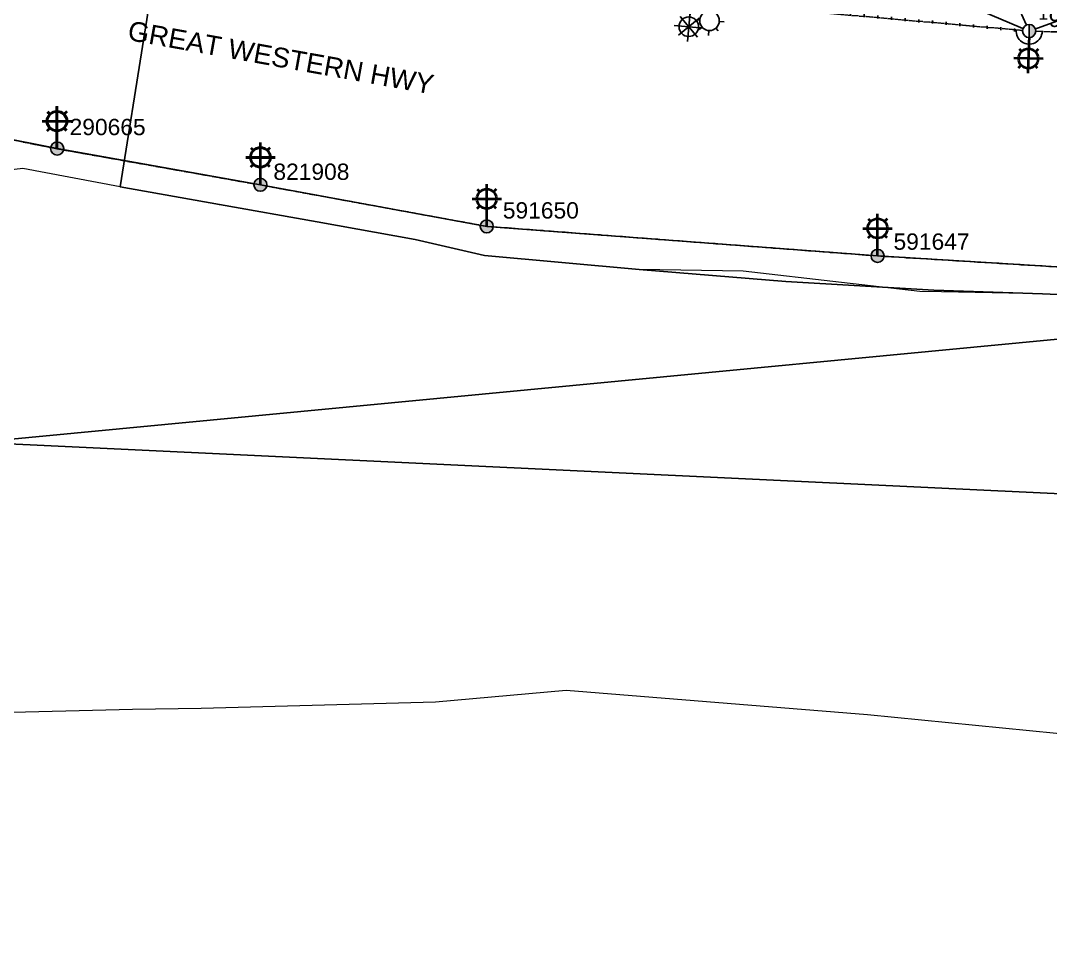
# Model space of a CAD drawing. Header units: metres. Extents: x 311639 to 313197, y 6256063 to 6257195.
# Drawn here: x 312430.4 to 312588.2, y 6256208.2 to 6256351.6 of the extents above; entities that cross this region are included whole.
import ezdxf
from ezdxf.enums import TextEntityAlignment as Align

# ---------------------------------------------------------------- set-up
doc = ezdxf.new("R2010")
doc.units = ezdxf.units.M
for name, pattern in [('Cable Exist OH', [1, 1, 0]), ('Cable Remove', [2, 0, -2]), ('Dash', [5, 3, -2])]:
    doc.linetypes.add(name, pattern=pattern)
doc.layers.get('0').update_dxf_attribs({"color": 6})
doc.layers.add('Cadastre Land Parcels_SP_EXT', color=9, linetype='Continuous', lineweight=5)
doc.layers.add('Cadastre Roads_SP_EXT', color=9, linetype='Continuous', lineweight=5)
for name, color, linetype in [('Equip_SP_SL_EXT', 7, 'Continuous'), ('Equip_SP_SL_MOD', 3, 'Continuous'), ('Equip_SP_SL_NEW', 2, 'Continuous'), ('Mains_LV_EXT', 7, 'Continuous'), ('Mains_SL_EXT', 7, 'Continuous'), ('OH_Details_SP_MISC', 7, 'Continuous'), ('Services_SP_EXT', 7, 'Continuous'), ('SupportsOH_SP_TR_HV_LV_SL_EXT', 7, 'Continuous'), ('SupportsOH_SP_TR_HV_LV_SL_NEW', 2, 'Continuous')]:
    doc.layers.add(name, color=color, linetype=linetype)
doc.layers.add('Features_HIDE', color=1, linetype='Continuous', plot=False)
doc.styles.add('iecARIAL', font='arial.ttf', dxfattribs={"height": 2})
doc.styles.add('POLE_LABEL', font='arial.ttf')
doc.styles.add('SL_LABEL', font='arial.ttf')
doc.styles.get("Standard").update_dxf_attribs({"font": 'arial.ttf'})

# ---------------------------------------------------------------- blocks, each defined once
blk = doc.blocks.new('SL_LANTERN_EXT')
at = {"lineweight": 40}
for p, q in [((0, 1.97), (0, 6.47)), ((-1.46, 5.68), (-1.06, 5.28)), ((1.46, 5.68), (1.06, 5.28)), ((-2.25, 4.22), (2.25, 4.22)), ((-1.46, 2.76), (-1.06, 3.16)), ((1.46, 2.76), (1.06, 3.16)), ((0, 0), (0, 2.72))]:
    blk.add_line(p, q, dxfattribs=at)
blk.add_circle((0, 4.22), 1.5, dxfattribs=at)
at = {"style": 'iecARIAL', "flags": 9}
blk.add_attdef('ASSET_NUM', (1.5, 1.5), '', height=2.5, dxfattribs=at)
for tag, p, height, flags in [('OPERATING_VOLTAGE', (0.98, -1.65), 0.2, 9), ('CONSTRUCTED_VOLTAGE', (0.98, -0.65), 0.2, 9), ('CONTROL_TYPE', (0.98, -0.85), 0.2, 9), ('LANTERN_PURPOSE', (0.98, -1.05), 0.2, 9), ('LANTERN_TYPE', (0.98, -1.25), 0.2, 9), ('NO_PHASES', (0.98, -1.45), 0.2, 9), ('LNUMBER', (2.18, -3.25), 2.5, 8), ('ORIENTATION', (0.98, -1.85), 0.2, 9), ('OWNED_BY', (0.98, -2.05), 0.2, 9), ('STATE', (0.98, -2.25), 0.2, 9), ('USAGE', (0.98, -2.45), 0.2, 9), ('CEXIST', (0.98, -2.65), 0.2, 9), ('CNEW', (0.98, -2.85), 0.2, 9), ('CNUMBER', (0.98, -3.05), 0.2, 9), ('CREMOVE', (0.98, -3.25), 0.2, 9), ('CREPLACE', (0.98, -3.45), 0.2, 9), ('LKINGHEIGHT', (0.98, -3.65), 0.2, 9), ('LBRACKET', (0.98, -3.85), 0.2, 9), ('LBRACKETVOCAB', (0.98, -4.05), 0.2, 9), ('LCATEGORY', (0.98, -4.25), 0.2, 9), ('LCHARGE1', (0.98, -4.45), 0.2, 9), ('LCHARGE1PERCENT', (0.98, -4.65), 0.2, 9), ('LCHARGE2', (0.98, -4.85), 0.2, 9), ('LCHARGE2PERCENT', (0.98, -5.05), 0.2, 9), ('LCHARGE3', (0.98, -5.25), 0.2, 9), ('LCHARGE3PERCENT', (0.98, -5.45), 0.2, 9), ('LEXIST', (0.98, -5.65), 0.2, 9), ('LLAMP', (0.98, -5.85), 0.2, 9), ('LLAMPVOCAB', (0.98, -6.05), 0.2, 9), ('LMAST', (0.98, -6.25), 0.2, 9), ('LMASTVOCAB', (0.98, -6.45), 0.2, 9), ('LNEW', (0.98, -6.65), 0.2, 9), ('LANTNUMBER', (0.98, -6.85), 0.2, 9), ('LOUTREACH', (0.98, -7.25), 0.2, 9), ('LOUTREACHVOCAB', (0.98, -7.45), 0.2, 9), ('LRATECODE', (0.98, -7.65), 0.2, 9), ('LREMOVE', (0.98, -7.85), 0.2, 9), ('LREPLACE', (0.98, -8.05), 0.2, 9), ('STREETNAME', (0.98, -9.25), 0.2, 9), ('SUBURB', (0.98, -9.45), 0.2, 1), ('LTYPE', (0.98, -8.25), 0.2, 9), ('LTYPEVOCAB', (0.98, -8.45), 0.2, 9), ('LEGEND', (0.98, -8.65), 0.2, 9), ('LOCATION', (0.98, -8.85), 0.2, 9), ('NOTES', (0.98, -9.05), 0.2, 9)]:
    blk.add_attdef(tag, p, '', height=height, dxfattribs=dict(flags=flags))
blk = doc.blocks.new('POLE_EXT')
blk.add_hatch(color=256).paths.add_polyline_path([(-1, 0, 1), (1, 0, 1)])
blk.add_lwpolyline([(-1, 0, 1), (1, 0, 1)], format="xyb", close=True)
for tag, height, flags, p in [('pNumber', 2.5, 8, (-17.84, 2.07)), ('OWNED_BY', 0.2, 9, (1.35, -0.4)), ('SPECIAL_USE', 0.2, 9, (1.35, -0.8)), ('STATE', 0.2, 9, (1.35, -1)), ('cLV', 0.2, 9, (1.35, -1.4)), ('hDepth', 0.2, 9, (1.35, -1.6)), ('PARENT', 0.2, 9, (1.35, -0.6)), ('USAGE', 0.2, 9, (1.35, -1.2)), ('hDia', 0.2, 9, (1.35, -1.8)), ('cHV', 0.2, 9, (1.35, -2)), ('LBRACKET', 0.2, 9, (1.35, -2.2)), ('LExisting', 0.2, 9, (1.35, -2.4)), ('LANTNUMBER', 0.2, 9, (1.35, -2.6)), ('LOther', 0.2, 9, (1.35, -2.8)), ('LRemove', 0.2, 9, (1.35, -3)), ('LEGEND', 0.2, 9, (1.35, -3.2)), ('cLinedev', 0.2, 9, (1.35, -3.4)), ('pExisting', 0.2, 9, (1.35, -3.8)), ('pFooting', 0.2, 9, (1.35, -4.4)), ('pNew', 0.2, 9, (1.35, -4.6)), ('LOCATION', 0.2, 9, (1.35, -3.6)), ('PFNUMBER', 0.2, 9, (1.35, -4)), ('NEWPFNUMBER', 0.2, 9, (1.35, -4.2)), ('pRelocate', 0.2, 9, (1.35, -5)), ('pRemove', 0.2, 9, (1.35, -5.2)), ('pReplace', 0.2, 9, (1.35, -5.4)), ('pStay', 0.2, 9, (1.35, -5.6)), ('pType', 0.2, 9, (1.35, -5.8)), ('cspan', 0.2, 9, (1.35, -6)), ('STREETNAME', 0.2, 9, (1.35, -6.2)), ('SUBURB', 0.2, 9, (1.35, -6.4)), ('OPERATED_BY', 0.2, 9, (1.36, -7.01)), ('NOTES', 0.2, 9, (1.35, -6.6)), ('MAINTAINED_BY', 0.2, 9, (1.36, -6.81))]:
    blk.add_attdef(tag, text='', height=height, dxfattribs=dict(flags=flags)).set_placement(p, align=Align.MIDDLE_LEFT)
at = {"style": 'POLE_LABEL'}
for tag, height, flags, p in [('ASSET_NUM', 2.5, 8, (2, 2)), ('STRUCTURE_PLANT_NUMBER', 0.2, 9, (1.35, 0.03)), ('STREET_CODE', 0.2, 9, (1.35, -0.2))]:
    blk.add_attdef(tag, text='', height=height, dxfattribs=dict(at, flags=flags)).set_placement(p, align=Align.MIDDLE_LEFT)
at = {"flags": 1}
blk.add_attdef('Z', (1.35, -7.33), '', height=0.2, dxfattribs=at)
blk = doc.blocks.new('SL_LANTERN_DEL')
for p, q in [((0, 1.97), (0, 6.47)), ((1.46, 2.76), (-1.46, 5.68)), ((-1.46, 2.76), (1.46, 5.68)), ((-2.25, 4.22), (2.25, 4.22)), ((0, 0), (0, 2.72)), ((0, 0), (0, 0))]:
    blk.add_line(p, q)
blk.add_circle((0, 4.22), 1.5)
at = {"style": 'iecARIAL', "flags": 9}
blk.add_attdef('ASSET_NUM', (1.5, 1.5), '', height=2.5, dxfattribs=at)
for tag, p, height, flags in [('CONSTRUCTED_VOLTAGE', (0, -0.2), 0.2, 9), ('CONTROL_TYPE', (0, -0.4), 0.2, 9), ('OPERATING_VOLTAGE', (0, -1.2), 0.2, 9), ('ORIENTATION', (0, -1.4), 0.2, 9), ('OWNED_BY', (0, -1.6), 0.2, 9), ('LANTERN_PURPOSE', (0, -0.6), 0.2, 9), ('LANTERN_TYPE', (0, -0.8), 0.2, 9), ('NO_PHASES', (0, -1), 0.2, 9), ('LNUMBER', (1.2, -2.8), 2.5, 8), ('STATE', (0, -1.8), 0.2, 9), ('CEXIST', (0, -2.2), 0.2, 9), ('CNEW', (0, -2.4), 0.2, 9), ('CNUMBER', (0, -2.6), 0.2, 9), ('CREMOVE', (0, -2.8), 0.2, 9), ('CREPLACE', (0, -3), 0.2, 9), ('USAGE', (0, -2), 0.2, 9), ('LKINGHEIGHT', (0, -3.2), 0.2, 9), ('LBRACKET', (0, -3.4), 0.2, 9), ('LBRACKETVOCAB', (0, -3.6), 0.2, 9), ('LCATEGORY', (0, -3.8), 0.2, 9), ('LCHARGE1', (0, -4), 0.2, 9), ('LCHARGE1PERCENT', (0, -4.2), 0.2, 9), ('LCHARGE2', (0, -4.4), 0.2, 9), ('LCHARGE2PERCENT', (0, -4.6), 0.2, 9), ('LCHARGE3', (0, -4.8), 0.2, 9), ('LCHARGE3PERCENT', (0, -5), 0.2, 9), ('LEXIST', (0, -5.2), 0.2, 9), ('LLAMP', (0, -5.4), 0.2, 9), ('LLAMPVOCAB', (0, -5.6), 0.2, 9), ('LMAST', (0, -5.8), 0.2, 9), ('LMASTVOCAB', (0, -6), 0.2, 9), ('LNEW', (0, -6.2), 0.2, 9), ('LANTNUMBER', (0, -6.4), 0.2, 9), ('LOUTREACH', (0, -6.8), 0.2, 9), ('LOUTREACHVOCAB', (0, -7), 0.2, 9), ('LRATECODE', (0, -7.2), 0.2, 9), ('LREMOVE', (0, -7.4), 0.2, 9), ('LREPLACE', (0, -7.6), 0.2, 9), ('LTYPE', (0, -7.8), 0.2, 9), ('LTYPEVOCAB', (0, -8), 0.2, 9), ('STREETNAME', (0, -8.8), 0.2, 9), ('SUBURB', (0, -9), 0.2, 1), ('LEGEND', (0, -8.2), 0.2, 9), ('LOCATION', (0, -8.4), 0.2, 9), ('NOTES', (0, -8.6), 0.2, 9)]:
    blk.add_attdef(tag, p, '', height=height, dxfattribs=dict(flags=flags))
blk = doc.blocks.new('SL_LANTERN_NEW')
blk.add_line((0, 0), (0, 0))
for tag, p, flags in [('Z', (0, 0), 1), ('OPERATED_BY', (0, -9.61), 9)]:
    blk.add_attdef(tag, p, '', height=0.2, dxfattribs=dict(flags=flags))
at = {"style": 'SL_LABEL', "flags": 9}
blk.add_attdef('STREET_CODE', text='', height=0.2, dxfattribs=at).set_placement((0, -0.2), align=Align.MIDDLE_LEFT)
for tag, height, flags, p in [('CONSTRUCTED_VOLTAGE', 0.2, 9, (0, -0.4)), ('CONTROL_TYPE', 0.2, 9, (0, -0.6)), ('OPERATING_VOLTAGE', 0.2, 9, (0, -1.4)), ('ORIENTATION', 0.2, 9, (0, -1.6)), ('LANTERN_PURPOSE', 0.2, 9, (0, -0.8)), ('LANTERN_TYPE', 0.2, 9, (0, -1)), ('NO_PHASES', 0.2, 9, (0, -1.2)), ('LNUMBER', 2.5, 8, (1.2, -2.8)), ('OWNED_BY', 0.2, 9, (0, -1.8)), ('STATE', 0.2, 9, (0, -2)), ('CEXIST', 0.2, 9, (0, -2.4)), ('CNEW', 0.2, 9, (0, -2.6)), ('CNUMBER', 0.2, 9, (0, -2.8)), ('CREMOVE', 0.2, 9, (0, -3)), ('CREPLACE', 0.2, 9, (0, -3.2)), ('USAGE', 0.2, 9, (0, -2.2)), ('LKINGHEIGHT', 0.2, 9, (0, -3.4)), ('LBRACKET', 0.2, 9, (0, -3.6)), ('LBRACKETVOCAB', 0.2, 9, (0, -3.8)), ('LCATEGORY', 0.2, 9, (0, -4)), ('LCHARGE1', 0.2, 9, (0, -4.2)), ('LCHARGE1PERCENT', 0.2, 9, (0, -4.4)), ('LCHARGE2', 0.2, 9, (0, -4.6)), ('LCHARGE2PERCENT', 0.2, 9, (0, -4.8)), ('LCHARGE3', 0.2, 9, (0, -5)), ('LCHARGE3PERCENT', 0.2, 9, (0, -5.2)), ('LEXIST', 0.2, 9, (0, -5.4)), ('LLAMP', 0.2, 9, (0, -5.6)), ('LLAMPVOCAB', 0.2, 9, (0, -5.8)), ('LMAST', 0.2, 9, (0, -6)), ('LMASTVOCAB', 0.2, 9, (0, -6.2)), ('LNEW', 0.2, 9, (0, -6.4)), ('LANTNUMBER', 0.2, 9, (0, -6.6)), ('LOUTREACH', 0.2, 9, (0, -7)), ('LOUTREACHVOCAB', 0.2, 9, (0, -7.2)), ('LRATECODE', 0.2, 9, (0, -7.4)), ('LREMOVE', 0.2, 9, (0, -7.6)), ('LREPLACE', 0.2, 9, (0, -7.8)), ('SUBURB', 0.2, 9, (0, -8.6)), ('STREETNAME', 0.2, 9, (0, -8.8)), ('LTYPE', 0.2, 9, (0, -8)), ('LTYPEVOCAB', 0.2, 9, (0, -8.2)), ('LEGEND', 0.2, 9, (0, -8.4)), ('LOCATION', 0.2, 9, (0, -9)), ('NOTES', 0.2, 9, (0, -9.2)), ('MAINTAINED_BY', 0.2, 9, (0, -9.86))]:
    blk.add_attdef(tag, text='', height=height, dxfattribs=dict(flags=flags)).set_placement(p, align=Align.MIDDLE_LEFT)
blk.add_wipeout([(0, 6.47), (1.46, 5.68), (2.25, 4.22), (1.46, 2.76), (0, 1.86), (-1.46, 2.76), (-2.25, 4.22), (-1.46, 5.68)])
for p, q in [((0, 5.72), (0, 6.47)), ((-1.46, 5.68), (-1.06, 5.28)), ((1.46, 5.68), (1.06, 5.28)), ((-2.25, 4.22), (-1.5, 4.22)), ((-1.46, 2.76), (-1.06, 3.16)), ((1.46, 2.76), (1.06, 3.16)), ((1.5, 4.22), (2.25, 4.22)), ((0, 0), (0, 2.72))]:
    blk.add_line(p, q)
blk.add_circle((0, 4.22), 1.5)
blk.add_attdef('ASSET_NUM', text='', height=2.5, dxfattribs=at).set_placement((2, 2), align=Align.MIDDLE_LEFT)
blk = doc.blocks.new('POLE_REPLACE_NEW')
for tag, height, flags, p in [('ASSET_NUM', 2.5, 8, (2, 2)), ('cLinedev', 0.2, 9, (1.5, -3.2)), ('LBRACKET', 0.2, 9, (1.5, -2)), ('LExisting', 0.2, 9, (1.5, -2.2)), ('LANTNUMBER', 0.2, 9, (1.5, -2.4)), ('LOther', 0.2, 9, (1.5, -2.6)), ('LRemove', 0.2, 9, (1.5, -2.8)), ('LEGEND', 0.2, 9, (1.5, -3)), ('pExisting', 0.2, 9, (1.5, -3.4)), ('PFNUMBER', 0.2, 9, (1.5, -3.6)), ('NEWPFNUMBER', 0.2, 9, (1.5, -3.8)), ('pFooting', 0.2, 9, (1.5, -4)), ('pNew', 0.2, 9, (1.5, -4.2)), ('pRelocate', 0.2, 9, (1.5, -4.6)), ('pRemove', 0.2, 9, (1.5, -4.8)), ('pNumber', 2, 8, (1.5, -4.4)), ('cspan', 0.2, 9, (1.5, -5.6)), ('SUBURB', 0.2, 9, (1.5, -5.8)), ('STREETNAME', 0.2, 9, (1.5, -6)), ('pReplace', 0.2, 9, (1.5, -5)), ('pStay', 0.2, 9, (1.5, -5.2)), ('pType', 0.2, 9, (1.5, -5.4)), ('LOCATION', 0.2, 9, (1.5, -6.2)), ('NOTES', 0.2, 9, (1.5, -6.4)), ('OPERATED_BY', 0.2, 9, (1.5, -6.6)), ('Z', 0.2, 1, (1.5, -7)), ('MAINTAINED_BY', 0.2, 9, (1.5, -6.8))]:
    blk.add_attdef(tag, text='', height=height, dxfattribs=dict(flags=flags)).set_placement(p, align=Align.MIDDLE_LEFT)
blk.add_wipeout([(0, 1), (-0.13, 0.99), (-0.25, 0.97), (-0.37, 0.93), (-0.48, 0.88), (-0.59, 0.81), (-0.68, 0.73), (-0.77, 0.64), (-0.84, 0.54), (-0.9, 0.43), (-0.95, 0.31), (-0.98, 0.19), (-1, 0.06), (-1, -0.06), (-0.98, -0.19), (-0.95, -0.31), (-0.9, -0.43), (-0.84, -0.54), (-0.77, -0.64), (-0.68, -0.73), (-0.59, -0.81), (-0.48, -0.88), (-0.37, -0.93), (-0.25, -0.97), (-0.13, -0.99), (0, -1), (0.13, -0.99), (0.25, -0.97), (0.37, -0.93), (0.48, -0.88), (0.59, -0.81), (0.68, -0.73), (0.77, -0.64), (0.84, -0.54), (0.9, -0.43), (0.95, -0.31), (0.98, -0.19), (1, -0.06), (1, 0.06), (0.98, 0.19), (0.95, 0.31), (0.9, 0.43), (0.84, 0.54), (0.77, 0.64), (0.68, 0.73), (0.59, 0.81), (0.48, 0.88), (0.37, 0.93), (0.25, 0.97), (0.13, 0.99)])
h = blk.add_hatch(color=256)
edge = h.paths.add_edge_path()
edge.add_arc((0, 0), 1, 270, 450)
edge.add_line((0, 1), (0, -1))
blk.add_lwpolyline([(0, 1), (0, -1)])
at = {"lineweight": -3}
blk.add_arc((0, 0), 1, 90, 270, dxfattribs=at)
blk.add_arc((0, 0), 1, 270, 90)
at = {"style": 'POLE_LABEL', "flags": 9}
blk.add_attdef('STRUCTURE_PLANT_NUMBER', text='', height=0.2, dxfattribs=at).set_placement((1.5, 0.24), align=Align.MIDDLE_LEFT)
at = {"flags": 9}
for tag, p in [('STREET_CODE', (1.5, 0)), ('OWNED_BY', (1.5, -0.2)), ('SPECIAL_USE', (1.5, -0.6)), ('STATE', (1.5, -0.8)), ('cLV', (1.5, -1.2)), ('PARENT', (1.5, -0.4)), ('USAGE', (1.5, -1)), ('hDepth', (1.5, -1.4)), ('hDia', (1.5, -1.6)), ('cHV', (1.5, -1.8))]:
    blk.add_attdef(tag, text='', height=0.2, dxfattribs=at).set_placement(p, align=Align.MIDDLE_LEFT)

msp = doc.modelspace()

# ---------------------------------------------------------------- linework, layer by layer
at = {"layer": 'Cadastre Land Parcels_SP_EXT', "linetype": 'Continuous'}
for points in [[(312602.44, 6256309.08), (312587.05, 6256309.77), (312570.38, 6256310.32), (312547.71, 6256311.62), (312525.22, 6256313.48), (312501.5, 6256315.62), (312490.9, 6256318.05), (312475.86, 6256320.76), (312460.89, 6256323.42), (312445.68, 6256326.14), (312430.75, 6256328.95), (312417.3, 6256327.35)], [(312152.67, 6256208.24), (312183.14, 6256210.96), (312198.32, 6256212.33), (312213.44, 6256213.67), (312223.49, 6256214.56), (312246.06, 6256221.63), (312277.27, 6256227.53), (312305.7, 6256232.75), (312318.75, 6256235.28), (312351.87, 6256240.49), (312352.05, 6256240.46), (312379.66, 6256241.83), (312400.42, 6256244.95), (312447.58, 6256246.09), (312458.08, 6256246.28), (312494.01, 6256247.22), (312514.04, 6256249.05), (312560.23, 6256245.31), (312605.72, 6256240.8)]]:
    msp.add_lwpolyline(points, dxfattribs=at)
at = {"layer": 'Cadastre Roads_SP_EXT', "linetype": 'Continuous'}
for points in [[(312938.59, 6256298.01), (312602.44, 6256309.08), (312587.05, 6256309.77), (312571.56, 6256310.07), (312568.24, 6256310.12), (312556.21, 6256311.48), (312541.16, 6256313.21), (312525.22, 6256313.48), (312501.5, 6256315.62), (312490.9, 6256318.05), (312475.86, 6256320.76), (312460.89, 6256323.42), (312445.68, 6256326.14), (312445.68, 6256326.14), (312430.75, 6256328.95), (312417.3, 6256327.35), (312398.61, 6256324.78), (312394.2, 6256288.42), (312741.48, 6256271.91), (312959.41, 6256237.69)], [(312959.41, 6256237.69), (312741.48, 6256271.91), (312741.48, 6256271.91), (312394.2, 6256288.42), (312109.86, 6256253.37)], [(312152.67, 6256208.24), (312183.14, 6256210.96), (312198.32, 6256212.33), (312213.44, 6256213.67), (312223.49, 6256214.56), (312246.06, 6256221.63), (312277.27, 6256227.53), (312305.7, 6256232.75), (312318.75, 6256235.28), (312351.87, 6256240.49), (312352.05, 6256240.46), (312379.66, 6256241.83), (312400.42, 6256244.95), (312447.58, 6256246.09), (312458.08, 6256246.28), (312494.01, 6256247.22), (312514.04, 6256249.05), (312560.23, 6256245.31), (312605.72, 6256240.8)]]:
    msp.add_lwpolyline(points, dxfattribs=at)
at = {"layer": 'Mains_LV_EXT', "linetype": 'Continuous'}
msp.add_lwpolyline([(312583, 6256350.18, 1.030795), (312586.99, 6256349.94)], format="xyb", dxfattribs=at)
at = {"layer": 'Mains_LV_EXT', "linetype": 'Cable Exist OH'}
msp.add_lwpolyline([(312584.99, 6256350.01), (312637.4, 6256348.2)], dxfattribs=at)
at = {"layer": 'Mains_SL_EXT', "linetype": 'Cable Exist OH'}
for points in [[(312584.99, 6256350.01), (312637.4, 6256348.2)], [(312377.94, 6256343.53), (312435.98, 6256331.97)], [(312435.98, 6256331.97), (312467.18, 6256326.42)], [(312467.18, 6256326.42), (312501.86, 6256320.08)], [(312501.86, 6256320.08), (312561.76, 6256315.55)], [(312561.76, 6256315.55), (312610.04, 6256312.61)]]:
    msp.add_lwpolyline(points, dxfattribs=at)
at = {"layer": 'Services_SP_EXT'}
for points in [[(312564.97, 6256358.51), (312584.99, 6256350.01)], [(312581.77, 6256357.17), (312584.99, 6256350.01)], [(312601.85, 6256356.13), (312584.99, 6256350.01)], [(312417.75, 6256286.39), (312680.74, 6256311.51), (312688.9, 6256346.7)]]:
    msp.add_lwpolyline(points, dxfattribs=at)

# ---------------------------------------------------------------- block references
at = {"layer": 'Equip_SP_SL_EXT', "rotation": 178.4129233792934}
msp.add_blockref('SL_LANTERN_EXT', (312584.99, 6256350.01), dxfattribs=at)
at = {"layer": 'Equip_SP_SL_EXT'}
for p in [(312435.98, 6256331.97), (312436.03, 6256332), (312467.17, 6256326.45), (312467.18, 6256326.42), (312501.86, 6256320.08), (312561.76, 6256315.55)]:
    msp.add_blockref('SL_LANTERN_EXT', p, dxfattribs=at)
at = {"layer": 'Equip_SP_SL_NEW', "linetype": 'Dash', "lineweight": 0, "rotation": 176.042547465428}
msp.add_blockref('SL_LANTERN_NEW', (312536.29, 6256355.79), dxfattribs=at)
at = {"layer": 'SupportsOH_SP_TR_HV_LV_SL_EXT'}
ref = msp.add_blockref('POLE_EXT', (312436.03, 6256332), dxfattribs=at)
ref.add_attrib('ASSET_NUM', '290665', dxfattribs={"layer": '0', "height": 2.5, "rotation": 359.9511, "style": 'POLE_LABEL'}).set_placement((312449.59, 6256336.55), align=Align.TOP_RIGHT)
ref = msp.add_blockref('POLE_EXT', (312467.17, 6256326.45), dxfattribs=at)
ref.add_attrib('ASSET_NUM', '821908', dxfattribs={"layer": '0', "height": 2.5, "style": 'POLE_LABEL'}).set_placement((312480.82, 6256328.45), align=Align.MIDDLE_RIGHT)
ref = msp.add_blockref('POLE_EXT', (312501.86, 6256320.08), dxfattribs=at)
ref.add_attrib('ASSET_NUM', '591650', dxfattribs={"layer": '0', "height": 2.5, "style": 'POLE_LABEL'}).set_placement((312515.98, 6256323.78), align=Align.TOP_RIGHT)
ref = msp.add_blockref('POLE_EXT', (312561.76, 6256315.55), dxfattribs=at)
ref.add_attrib('ASSET_NUM', '591647', dxfattribs={"layer": '0', "height": 2.5, "style": 'POLE_LABEL'}).set_placement((312570.03, 6256319), align=Align.TOP_CENTER)

# ---------------------------------------------------------------- texts
at = {"layer": 'Cadastre Roads_SP_EXT'}
msp.add_text('GREAT WESTERN HWY', height=3, rotation=349.8503, dxfattribs=at).set_placement((312446.68, 6256348.66))

# ---------------------------------------------------------------- next in the draw order: linework, layer by layer
at = {"layer": 'Features_HIDE', "linetype": 'Continuous'}
msp.add_lwpolyline([(312451.3, 6256361.57), (312449.44, 6256349.85), (312449.37, 6256349.41), (312449.29, 6256348.9), (312445.68, 6256326.14), (312460.89, 6256323.42), (312475.86, 6256320.76), (312490.9, 6256318.05), (312501.5, 6256315.62), (312525.22, 6256313.48), (312547.71, 6256311.62), (312570.37, 6256310.32), (312587.05, 6256309.77), (312602.44, 6256309.08)], dxfattribs=at)
at = {"layer": 'Mains_LV_EXT', "linetype": 'Cable Exist OH'}
msp.add_lwpolyline([(312539.2, 6256354.04), (312584.99, 6256350.01)], dxfattribs=at)
at = {"layer": 'OH_Details_SP_MISC', "linetype": 'Cable Remove', "lineweight": 50, "flags": 128}
msp.add_lwpolyline([(312451.87, 6256368.84), (312451.87, 6256368.84), (312493.55, 6256360.4), (312533.22, 6256354.87), (312584.99, 6256350)], dxfattribs=at)
at = {"layer": 'OH_Details_SP_MISC', "linetype": 'Continuous', "flags": 128}
msp.add_lwpolyline([(312340.04, 6256349.1), (312345.65, 6256343.83), (312377.94, 6256343.53), (312436.03, 6256332), (312467.18, 6256326.42), (312501.86, 6256320.08), (312561.76, 6256315.55), (312610.04, 6256312.61), (312630.01, 6256312.3)], dxfattribs=at)

# ---------------------------------------------------------------- next in the draw order: block references
at = {"layer": 'Equip_SP_SL_MOD', "lineweight": 0, "rotation": 174.6836946305411}
msp.add_blockref('SL_LANTERN_DEL', (312533.22, 6256354.87), dxfattribs=at)

# ---------------------------------------------------------------- next in the draw order: block references
at = {"layer": 'SupportsOH_SP_TR_HV_LV_SL_NEW'}
ref = msp.add_blockref('POLE_REPLACE_NEW', (312584.99, 6256350.01), dxfattribs=at)
ref.add_attrib('ASSET_NUM', '943359', dxfattribs={"layer": 'Features_HIDE', "height": 2.5}).set_placement((312587.98, 6256351.87), align=Align.MIDDLE_LEFT)
ref.add_attrib('pNumber', '1', dxfattribs={"layer": '0', "height": 2}).set_placement((312586.37, 6256352.75), align=Align.MIDDLE_LEFT)

doc.saveas('drawing.dxf')
